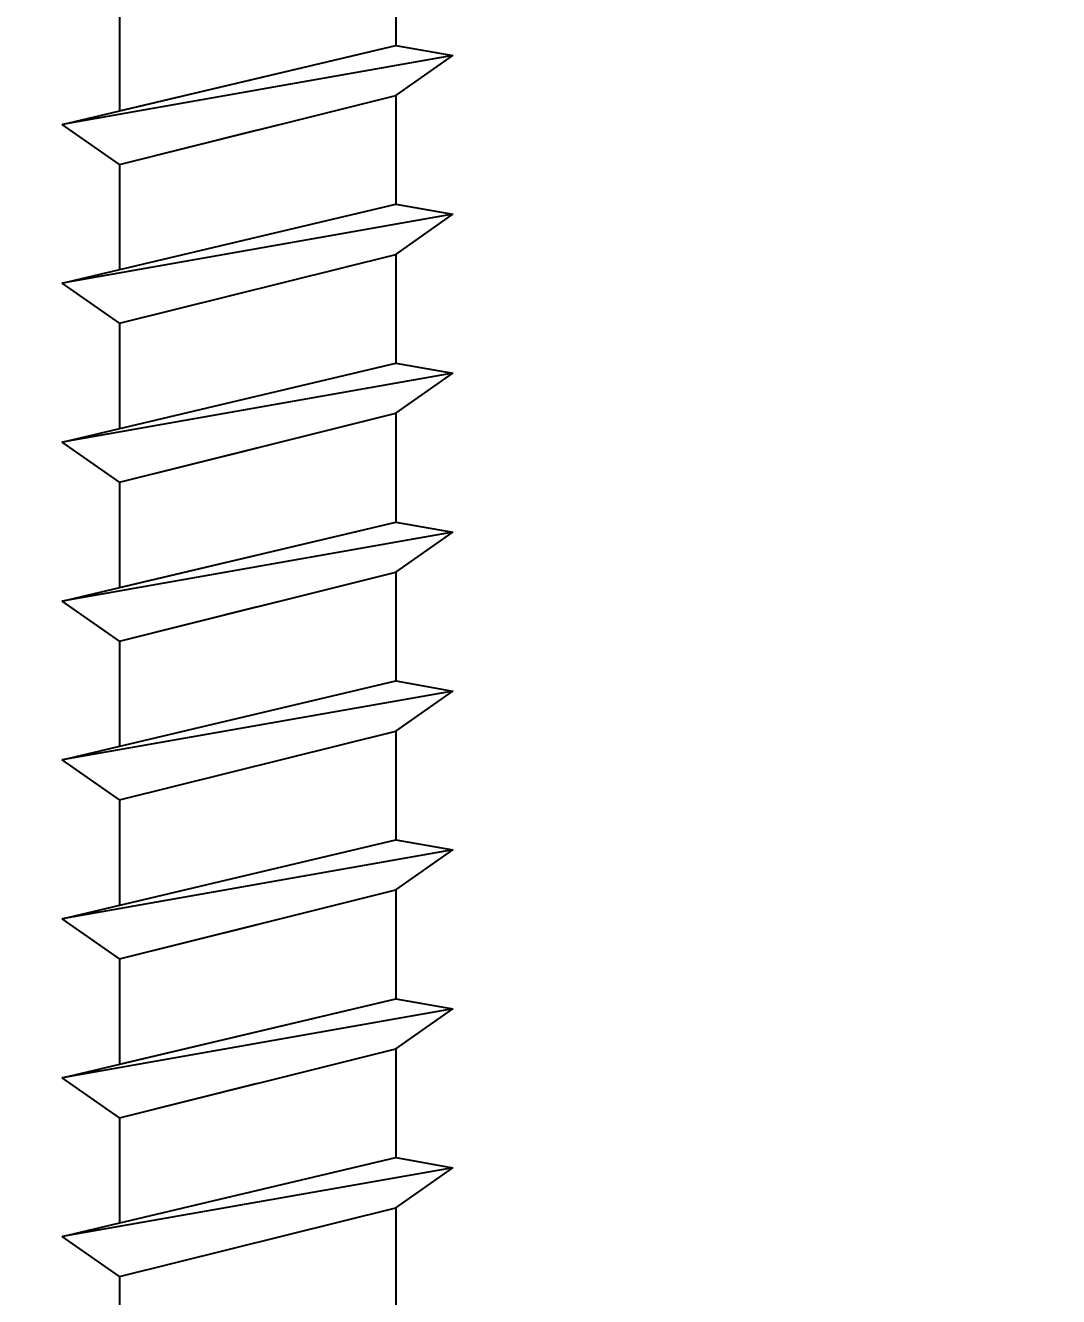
# Model space of a CAD drawing. Header units: inches. Extents: x -2661 to 42767, y -1222 to 9099.
# Drawn here: x -1010.321 to -1009.67, y 2740.143 to 2740.943 of the extents above; entities that cross this region are included whole.
import ezdxf
from ezdxf import colors
from ezdxf.entities.mleader import LeaderData, LeaderLine
from ezdxf.math import Vec2, Vec3

# ---------------------------------------------------------------- set-up
doc = ezdxf.new("R2010")
doc.units = ezdxf.units.IN
doc.header["$LTSCALE"] = 12
doc.header["$MEASUREMENT"] = 0
doc.layers.add('DESIGNER COMMENTS', color=221, linetype='CONTINUOUS', plot=False)
for name, color, linetype in [('S-ANNO-NOTE', 4, 'CONTINUOUS'), ('S-FASTENERS', 2, 'CONTINUOUS'), ('S-SIMPSON', 2, 'CONTINUOUS')]:
    doc.layers.add(name, color=color, linetype=linetype)
doc.styles.add('Arial', font='arial.ttf', dxfattribs={"width": 0.85})

# ---------------------------------------------------------------- blocks, each defined once
blk = doc.blocks.new('SDS.25X6-f')
at = {"layer": 'S-SIMPSON', "color": 1}
for p, q in [((0.087, -3.08156), (0.087, -3.15)), ((0.087, -3.08156), (0.087, -3.15)), ((0.087, -3.08156), (0.087, -3.15)), ((0.087, -3.08156), (0.087, -3.15)), ((0.087, -3.08156), (0.087, -3.15)), ((0.087, -3.08156), (0.087, -3.15)), ((0.087, -3.08156), (0.087, -3.15)), ((0.087, -3.08156), (0.087, -3.15)), ((0.087, -3.08156), (0.087, -3.15)), ((0.087, -3.08156), (0.087, -3.15)), ((0.087, -3.08156), (0.087, -3.15)), ((0.087, -3.08156), (0.087, -3.15)), ((-0.087, -3.12493), (-0.087, -3.1912)), ((-0.087, -3.12493), (-0.087, -3.1912)), ((-0.087, -3.12493), (-0.087, -3.1912)), ((-0.087, -3.12493), (-0.087, -3.1912)), ((-0.087, -3.12493), (-0.087, -3.1912)), ((-0.087, -3.12493), (-0.087, -3.1912)), ((-0.087, -3.12493), (-0.087, -3.1912)), ((-0.087, -3.12493), (-0.087, -3.1912)), ((-0.087, -3.12493), (-0.087, -3.1912)), ((-0.087, -3.12493), (-0.087, -3.1912)), ((-0.087, -3.12493), (-0.087, -3.1912)), ((-0.087, -3.12493), (-0.087, -3.1912)), ((-0.087, -3.12493), (-0.087, -3.1912)), ((-0.087, -3.12493), (-0.087, -3.1912)), ((-0.123, -3.19972), (0.087, -3.15)), ((-0.123, -3.19972), (0.087, -3.15)), ((-0.123, -3.19972), (0.087, -3.15)), ((-0.123, -3.19972), (0.087, -3.15)), ((-0.123, -3.19972), (0.087, -3.15)), ((-0.123, -3.19972), (0.087, -3.15)), ((-0.123, -3.19972), (0.087, -3.15)), ((-0.123, -3.19972), (0.087, -3.15)), ((-0.087, -3.1912), (0.087, -3.15)), ((0.087, -3.15), (0.123, -3.15635)), ((0.087, -3.15), (0.123, -3.15635)), ((0.087, -3.15), (0.123, -3.15635)), ((0.087, -3.15), (0.123, -3.15635)), ((0.087, -3.15), (0.123, -3.15635)), ((0.087, -3.15), (0.123, -3.15635)), ((0.087, -3.15), (0.123, -3.15635)), ((0.087, -3.15), (0.123, -3.15635)), ((0.087, -3.15), (0.123, -3.15635)), ((0.123, -3.15635), (-0.123, -3.19972)), ((0.123, -3.15635), (-0.123, -3.19972)), ((0.123, -3.15635), (-0.123, -3.19972)), ((0.123, -3.15635), (-0.123, -3.19972)), ((0.123, -3.15635), (-0.123, -3.19972)), ((0.123, -3.15635), (-0.123, -3.19972)), ((0.123, -3.15635), (-0.123, -3.19972)), ((0.123, -3.15635), (-0.123, -3.19972)), ((0.123, -3.15635), (-0.123, -3.19972)), ((0.087, -3.18156), (0.123, -3.15635)), ((0.087, -3.18156), (0.123, -3.15635)), ((0.087, -3.18156), (0.123, -3.15635)), ((0.087, -3.18156), (0.123, -3.15635)), ((0.087, -3.18156), (0.123, -3.15635)), ((0.087, -3.18156), (0.123, -3.15635)), ((0.087, -3.18156), (0.123, -3.15635)), ((0.087, -3.18156), (0.123, -3.15635)), ((0.087, -3.18156), (0.123, -3.15635)), ((-0.087, -3.22493), (0.087, -3.18156)), ((-0.087, -3.22493), (0.087, -3.18156)), ((-0.087, -3.22493), (0.087, -3.18156)), ((-0.087, -3.22493), (0.087, -3.18156)), ((-0.087, -3.22493), (0.087, -3.18156)), ((-0.087, -3.22493), (0.087, -3.18156)), ((-0.087, -3.22493), (0.087, -3.18156)), ((-0.087, -3.22493), (0.087, -3.18156)), ((-0.087, -3.22493), (0.087, -3.18156)), ((0.087, -3.18156), (0.087, -3.25)), ((0.087, -3.18156), (0.087, -3.25)), ((0.087, -3.18156), (0.087, -3.25)), ((0.087, -3.18156), (0.087, -3.25)), ((0.087, -3.18156), (0.087, -3.25)), ((0.087, -3.18156), (0.087, -3.25)), ((0.087, -3.18156), (0.087, -3.25)), ((0.087, -3.18156), (0.087, -3.25)), ((0.087, -3.18156), (0.087, -3.25)), ((0.087, -3.18156), (0.087, -3.25)), ((0.087, -3.18156), (0.087, -3.25)), ((0.087, -3.18156), (0.087, -3.25)), ((0.087, -3.18156), (0.087, -3.25)), ((0.087, -3.18156), (0.087, -3.25)), ((0.087, -3.18156), (0.087, -3.25)), ((0.087, -3.18156), (0.087, -3.25)), ((0.087, -3.18156), (0.087, -3.25)), ((-0.087, -3.22493), (-0.123, -3.19972)), ((-0.087, -3.22493), (-0.123, -3.19972)), ((-0.087, -3.22493), (-0.123, -3.19972)), ((-0.087, -3.22493), (-0.123, -3.19972)), ((-0.087, -3.22493), (-0.123, -3.19972)), ((-0.087, -3.22493), (-0.123, -3.19972)), ((-0.087, -3.22493), (-0.123, -3.19972)), ((-0.087, -3.22493), (-0.123, -3.19972)), ((-0.087, -3.22493), (-0.123, -3.19972)), ((-0.087, -3.22493), (-0.123, -3.19972)), ((-0.087, -3.22493), (-0.123, -3.19972)), ((-0.087, -3.22493), (-0.123, -3.19972)), ((-0.087, -3.22493), (-0.123, -3.19972)), ((-0.087, -3.22493), (0.01301, -3.2)), ((-0.087, -3.22493), (0.01301, -3.2)), ((-0.087, -3.22493), (0.01301, -3.2)), ((-0.087, -3.22493), (0, -3.20324)), ((-0.087, -3.22493), (-0.087, -3.2912)), ((-0.087, -3.22493), (-0.087, -3.2912)), ((-0.087, -3.22493), (-0.087, -3.2912)), ((-0.087, -3.22493), (-0.087, -3.2912)), ((-0.087, -3.22493), (-0.087, -3.2912)), ((-0.087, -3.22493), (-0.087, -3.2912)), ((-0.087, -3.22493), (-0.087, -3.2912)), ((-0.087, -3.22493), (-0.087, -3.2912)), ((-0.087, -3.22493), (-0.087, -3.2912)), ((-0.087, -3.22493), (-0.087, -3.2912)), ((-0.087, -3.22493), (-0.087, -3.2912)), ((-0.087, -3.22493), (-0.087, -3.2912)), ((-0.087, -3.22493), (-0.087, -3.2912)), ((-0.087, -3.22493), (-0.087, -3.2912)), ((-0.087, -3.22493), (-0.087, -3.2912)), ((-0.087, -3.22493), (-0.087, -3.2912)), ((-0.123, -3.29972), (0.087, -3.25)), ((-0.123, -3.29972), (0.087, -3.25)), ((-0.123, -3.29972), (0.087, -3.25)), ((-0.123, -3.29972), (0.087, -3.25)), ((-0.123, -3.29972), (0.087, -3.25)), ((-0.123, -3.29972), (0.087, -3.25)), ((-0.123, -3.29972), (0.087, -3.25)), ((-0.123, -3.29972), (0.087, -3.25)), ((-0.123, -3.29972), (0.087, -3.25)), ((-0.123, -3.29972), (0.087, -3.25)), ((-0.123, -3.29972), (0.087, -3.25)), ((-0.123, -3.29972), (0.087, -3.25)), ((0.087, -3.25), (0.123, -3.25635)), ((0.087, -3.25), (0.123, -3.25635)), ((0.087, -3.25), (0.123, -3.25635)), ((0.087, -3.25), (0.123, -3.25635)), ((0.087, -3.25), (0.123, -3.25635)), ((0.087, -3.25), (0.123, -3.25635)), ((0.087, -3.25), (0.123, -3.25635)), ((0.087, -3.25), (0.123, -3.25635)), ((0.087, -3.25), (0.123, -3.25635)), ((0.087, -3.25), (0.123, -3.25635)), ((0.087, -3.25), (0.123, -3.25635)), ((0.087, -3.25), (0.123, -3.25635)), ((0.123, -3.25635), (-0.123, -3.29972)), ((0.123, -3.25635), (-0.123, -3.29972)), ((0.123, -3.25635), (-0.123, -3.29972)), ((0.123, -3.25635), (-0.123, -3.29972)), ((0.123, -3.25635), (-0.123, -3.29972)), ((0.123, -3.25635), (-0.123, -3.29972)), ((0.123, -3.25635), (-0.123, -3.29972)), ((0.123, -3.25635), (-0.123, -3.29972)), ((0.123, -3.25635), (-0.123, -3.29972)), ((0.123, -3.25635), (-0.123, -3.29972)), ((0.123, -3.25635), (-0.123, -3.29972)), ((0.123, -3.25635), (-0.123, -3.29972)), ((0.087, -3.28156), (0.123, -3.25635)), ((0.087, -3.28156), (0.123, -3.25635)), ((0.087, -3.28156), (0.123, -3.25635)), ((0.087, -3.28156), (0.123, -3.25635)), ((0.087, -3.28156), (0.123, -3.25635)), ((0.087, -3.28156), (0.123, -3.25635)), ((0.087, -3.28156), (0.123, -3.25635)), ((0.087, -3.28156), (0.123, -3.25635)), ((0.087, -3.28156), (0.123, -3.25635)), ((0.087, -3.28156), (0.123, -3.25635)), ((0.087, -3.28156), (0.123, -3.25635)), ((0.087, -3.28156), (0.123, -3.25635)), ((-0.087, -3.32493), (0.087, -3.28156)), ((-0.087, -3.32493), (0.087, -3.28156)), ((-0.087, -3.32493), (0.087, -3.28156)), ((-0.087, -3.32493), (0.087, -3.28156)), ((-0.087, -3.32493), (0.087, -3.28156)), ((-0.087, -3.32493), (0.087, -3.28156)), ((-0.087, -3.32493), (0.087, -3.28156)), ((-0.087, -3.32493), (0.087, -3.28156)), ((-0.087, -3.32493), (0.087, -3.28156)), ((-0.087, -3.32493), (0.087, -3.28156)), ((-0.087, -3.32493), (0.087, -3.28156)), ((-0.087, -3.32493), (0.087, -3.28156)), ((0.087, -3.28156), (0.087, -3.35)), ((0.087, -3.28156), (0.087, -3.35)), ((0.087, -3.28156), (0.087, -3.35)), ((0.087, -3.28156), (0.087, -3.35)), ((0.087, -3.28156), (0.087, -3.35)), ((0.087, -3.28156), (0.087, -3.35)), ((0.087, -3.28156), (0.087, -3.35)), ((0.087, -3.28156), (0.087, -3.35)), ((0.087, -3.28156), (0.087, -3.35)), ((0.087, -3.28156), (0.087, -3.35)), ((0.087, -3.28156), (0.087, -3.35)), ((0.087, -3.28156), (0.087, -3.35)), ((0.087, -3.28156), (0.087, -3.35)), ((0.087, -3.28156), (0.087, -3.35)), ((0.087, -3.28156), (0.087, -3.35)), ((0.087, -3.28156), (0.087, -3.35)), ((0.087, -3.28156), (0.087, -3.35)), ((-0.087, -3.32493), (-0.123, -3.29972)), ((-0.087, -3.32493), (-0.123, -3.29972)), ((-0.087, -3.32493), (-0.123, -3.29972)), ((-0.087, -3.32493), (-0.123, -3.29972)), ((-0.087, -3.32493), (-0.123, -3.29972)), ((-0.087, -3.32493), (-0.123, -3.29972)), ((-0.087, -3.32493), (-0.123, -3.29972)), ((-0.087, -3.32493), (-0.123, -3.29972)), ((-0.087, -3.32493), (-0.123, -3.29972)), ((-0.087, -3.32493), (-0.123, -3.29972)), ((-0.087, -3.32493), (-0.123, -3.29972)), ((-0.087, -3.32493), (-0.123, -3.29972)), ((-0.087, -3.32493), (-0.087, -3.3912)), ((-0.087, -3.32493), (-0.087, -3.3912)), ((-0.087, -3.32493), (-0.087, -3.3912)), ((-0.087, -3.32493), (-0.087, -3.3912)), ((-0.087, -3.32493), (-0.087, -3.3912)), ((-0.087, -3.32493), (-0.087, -3.3912)), ((-0.087, -3.32493), (-0.087, -3.3912)), ((-0.087, -3.32493), (-0.087, -3.3912)), ((-0.087, -3.32493), (-0.087, -3.3912)), ((-0.087, -3.32493), (-0.087, -3.3912)), ((-0.087, -3.32493), (-0.087, -3.3912)), ((-0.087, -3.32493), (-0.087, -3.3912)), ((-0.087, -3.32493), (-0.087, -3.3912)), ((-0.087, -3.32493), (-0.087, -3.3912)), ((-0.087, -3.32493), (-0.087, -3.3912)), ((-0.087, -3.32493), (-0.087, -3.3912)), ((-0.087, -3.32493), (-0.087, -3.3912)), ((-0.123, -3.39972), (0.087, -3.35)), ((-0.123, -3.39972), (0.087, -3.35)), ((-0.123, -3.39972), (0.087, -3.35)), ((-0.123, -3.39972), (0.087, -3.35)), ((-0.123, -3.39972), (0.087, -3.35)), ((-0.123, -3.39972), (0.087, -3.35)), ((-0.123, -3.39972), (0.087, -3.35)), ((-0.123, -3.39972), (0.087, -3.35)), ((-0.123, -3.39972), (0.087, -3.35)), ((-0.123, -3.39972), (0.087, -3.35)), ((-0.123, -3.39972), (0.087, -3.35)), ((-0.123, -3.39972), (0.087, -3.35)), ((-0.123, -3.39972), (0.087, -3.35)), ((-0.123, -3.39972), (0.087, -3.35)), ((-0.123, -3.39972), (0.087, -3.35)), ((0.087, -3.35), (0.123, -3.35635)), ((0.087, -3.35), (0.123, -3.35635)), ((0.087, -3.35), (0.123, -3.35635)), ((0.087, -3.35), (0.123, -3.35635)), ((0.087, -3.35), (0.123, -3.35635)), ((0.087, -3.35), (0.123, -3.35635)), ((0.087, -3.35), (0.123, -3.35635)), ((0.087, -3.35), (0.123, -3.35635)), ((0.087, -3.35), (0.123, -3.35635)), ((0.087, -3.35), (0.123, -3.35635)), ((0.087, -3.35), (0.123, -3.35635)), ((0.087, -3.35), (0.123, -3.35635)), ((0.087, -3.35), (0.123, -3.35635)), ((0.087, -3.35), (0.123, -3.35635)), ((0.087, -3.35), (0.123, -3.35635)), ((0.123, -3.35635), (-0.123, -3.39972)), ((0.123, -3.35635), (-0.123, -3.39972)), ((0.123, -3.35635), (-0.123, -3.39972)), ((0.123, -3.35635), (-0.123, -3.39972)), ((0.123, -3.35635), (-0.123, -3.39972)), ((0.123, -3.35635), (-0.123, -3.39972)), ((0.123, -3.35635), (-0.123, -3.39972)), ((0.123, -3.35635), (-0.123, -3.39972)), ((0.123, -3.35635), (-0.123, -3.39972)), ((0.123, -3.35635), (-0.123, -3.39972)), ((0.123, -3.35635), (-0.123, -3.39972)), ((0.123, -3.35635), (-0.123, -3.39972)), ((0.123, -3.35635), (-0.123, -3.39972)), ((0.123, -3.35635), (-0.123, -3.39972)), ((0.123, -3.35635), (-0.123, -3.39972)), ((0.087, -3.38156), (0.123, -3.35635)), ((0.087, -3.38156), (0.123, -3.35635)), ((0.087, -3.38156), (0.123, -3.35635)), ((0.087, -3.38156), (0.123, -3.35635)), ((0.087, -3.38156), (0.123, -3.35635)), ((0.087, -3.38156), (0.123, -3.35635)), ((0.087, -3.38156), (0.123, -3.35635)), ((0.087, -3.38156), (0.123, -3.35635)), ((0.087, -3.38156), (0.123, -3.35635)), ((0.087, -3.38156), (0.123, -3.35635)), ((0.087, -3.38156), (0.123, -3.35635)), ((0.087, -3.38156), (0.123, -3.35635)), ((0.087, -3.38156), (0.123, -3.35635)), ((0.087, -3.38156), (0.123, -3.35635)), ((0.087, -3.38156), (0.123, -3.35635)), ((-0.087, -3.42493), (0.087, -3.38156)), ((-0.087, -3.42493), (0.087, -3.38156)), ((-0.087, -3.42493), (0.087, -3.38156)), ((-0.087, -3.42493), (0.087, -3.38156)), ((-0.087, -3.42493), (0.087, -3.38156)), ((-0.087, -3.42493), (0.087, -3.38156)), ((-0.087, -3.42493), (0.087, -3.38156)), ((-0.087, -3.42493), (0.087, -3.38156)), ((-0.087, -3.42493), (0.087, -3.38156)), ((-0.087, -3.42493), (0.087, -3.38156)), ((-0.087, -3.42493), (0.087, -3.38156)), ((-0.087, -3.42493), (0.087, -3.38156)), ((-0.087, -3.42493), (0.087, -3.38156)), ((-0.087, -3.42493), (0.087, -3.38156)), ((-0.087, -3.42493), (0.087, -3.38156)), ((0.087, -3.38156), (0.087, -3.45)), ((0.087, -3.38156), (0.087, -3.45)), ((0.087, -3.38156), (0.087, -3.45)), ((0.087, -3.38156), (0.087, -3.45)), ((0.087, -3.38156), (0.087, -3.45)), ((0.087, -3.38156), (0.087, -3.45)), ((0.087, -3.38156), (0.087, -3.45)), ((0.087, -3.38156), (0.087, -3.45)), ((0.087, -3.38156), (0.087, -3.45)), ((0.087, -3.38156), (0.087, -3.45)), ((0.087, -3.38156), (0.087, -3.45)), ((0.087, -3.38156), (0.087, -3.45)), ((0.087, -3.38156), (0.087, -3.45)), ((0.087, -3.38156), (0.087, -3.45)), ((0.087, -3.38156), (0.087, -3.45)), ((0.087, -3.38156), (0.087, -3.45)), ((0.087, -3.38156), (0.087, -3.45)), ((0.087, -3.38156), (0.087, -3.45)), ((-0.087, -3.42493), (-0.123, -3.39972)), ((-0.087, -3.42493), (-0.123, -3.39972)), ((-0.087, -3.42493), (-0.123, -3.39972)), ((-0.087, -3.42493), (-0.123, -3.39972)), ((-0.087, -3.42493), (-0.123, -3.39972)), ((-0.087, -3.42493), (-0.123, -3.39972)), ((-0.087, -3.42493), (-0.123, -3.39972)), ((-0.087, -3.42493), (-0.123, -3.39972)), ((-0.087, -3.42493), (-0.123, -3.39972)), ((-0.087, -3.42493), (-0.123, -3.39972)), ((-0.087, -3.42493), (-0.123, -3.39972)), ((-0.087, -3.42493), (-0.123, -3.39972)), ((-0.087, -3.42493), (-0.123, -3.39972)), ((-0.087, -3.42493), (-0.123, -3.39972)), ((-0.087, -3.42493), (-0.123, -3.39972)), ((-0.087, -3.42493), (-0.123, -3.39972)), ((-0.087, -3.42493), (-0.123, -3.39972)), ((-0.087, -3.42493), (-0.123, -3.39972)), ((-0.087, -3.42493), (0, -3.40324)), ((-0.087, -3.42493), (0, -3.40324)), ((-0.087, -3.42493), (0, -3.40324)), ((-0.087, -3.42493), (-0.087, -3.4912)), ((-0.087, -3.42493), (-0.087, -3.4912)), ((-0.087, -3.42493), (-0.087, -3.4912)), ((-0.087, -3.42493), (-0.087, -3.4912)), ((-0.087, -3.42493), (-0.087, -3.4912)), ((-0.087, -3.42493), (-0.087, -3.4912)), ((-0.087, -3.42493), (-0.087, -3.4912)), ((-0.087, -3.42493), (-0.087, -3.4912)), ((-0.087, -3.42493), (-0.087, -3.4912)), ((-0.087, -3.42493), (-0.087, -3.4912)), ((-0.087, -3.42493), (-0.087, -3.4912)), ((-0.087, -3.42493), (-0.087, -3.4912)), ((-0.123, -3.49972), (0.087, -3.45)), ((-0.123, -3.49972), (0.087, -3.45)), ((-0.123, -3.49972), (0.087, -3.45)), ((-0.123, -3.49972), (0.087, -3.45)), ((-0.123, -3.49972), (0.087, -3.45)), ((-0.123, -3.49972), (0.087, -3.45)), ((-0.123, -3.49972), (0.087, -3.45)), ((-0.123, -3.49972), (0.087, -3.45)), ((-0.087, -3.4912), (0.087, -3.45)), ((0.087, -3.45), (0.123, -3.45635)), ((0.087, -3.45), (0.123, -3.45635)), ((0.087, -3.45), (0.123, -3.45635)), ((0.087, -3.45), (0.123, -3.45635)), ((0.087, -3.45), (0.123, -3.45635)), ((0.087, -3.45), (0.123, -3.45635)), ((0.087, -3.45), (0.123, -3.45635)), ((0.087, -3.45), (0.123, -3.45635)), ((0.087, -3.45), (0.123, -3.45635)), ((0.123, -3.45635), (-0.123, -3.49972)), ((0.123, -3.45635), (-0.123, -3.49972)), ((0.123, -3.45635), (-0.123, -3.49972)), ((0.123, -3.45635), (-0.123, -3.49972)), ((0.123, -3.45635), (-0.123, -3.49972)), ((0.123, -3.45635), (-0.123, -3.49972)), ((0.123, -3.45635), (-0.123, -3.49972)), ((0.123, -3.45635), (-0.123, -3.49972)), ((0.123, -3.45635), (-0.123, -3.49972)), ((0.087, -3.48156), (0.123, -3.45635)), ((0.087, -3.48156), (0.123, -3.45635)), ((0.087, -3.48156), (0.123, -3.45635)), ((0.087, -3.48156), (0.123, -3.45635)), ((0.087, -3.48156), (0.123, -3.45635)), ((0.087, -3.48156), (0.123, -3.45635)), ((0.087, -3.48156), (0.123, -3.45635)), ((0.087, -3.48156), (0.123, -3.45635)), ((0.087, -3.48156), (0.123, -3.45635)), ((-0.087, -3.52493), (0.087, -3.48156)), ((-0.087, -3.52493), (0.087, -3.48156)), ((-0.087, -3.52493), (0.087, -3.48156)), ((-0.087, -3.52493), (0.087, -3.48156)), ((-0.087, -3.52493), (0.087, -3.48156)), ((-0.087, -3.52493), (0.087, -3.48156)), ((-0.087, -3.52493), (0.087, -3.48156)), ((-0.087, -3.52493), (0.087, -3.48156)), ((-0.087, -3.52493), (0.087, -3.48156)), ((0.087, -3.48156), (0.087, -3.55)), ((0.087, -3.48156), (0.087, -3.55)), ((0.087, -3.48156), (0.087, -3.55)), ((0.087, -3.48156), (0.087, -3.55)), ((0.087, -3.48156), (0.087, -3.55)), ((0.087, -3.48156), (0.087, -3.55)), ((0.087, -3.48156), (0.087, -3.55)), ((0.087, -3.48156), (0.087, -3.55)), ((0.087, -3.48156), (0.087, -3.55)), ((0.087, -3.48156), (0.087, -3.55)), ((0.087, -3.48156), (0.087, -3.55)), ((0.087, -3.48156), (0.087, -3.55)), ((0.087, -3.48156), (0.087, -3.55)), ((-0.087, -3.52493), (-0.123, -3.49972)), ((-0.087, -3.52493), (-0.123, -3.49972)), ((-0.087, -3.52493), (-0.123, -3.49972)), ((-0.087, -3.52493), (-0.123, -3.49972)), ((-0.087, -3.52493), (-0.123, -3.49972)), ((-0.087, -3.52493), (-0.123, -3.49972)), ((-0.087, -3.52493), (-0.123, -3.49972)), ((-0.087, -3.52493), (-0.123, -3.49972)), ((-0.087, -3.52493), (-0.123, -3.49972)), ((-0.087, -3.52493), (-0.123, -3.49972)), ((-0.087, -3.52493), (-0.123, -3.49972)), ((-0.087, -3.52493), (-0.123, -3.49972)), ((-0.087, -3.52493), (-0.123, -3.49972)), ((-0.087, -3.52493), (0.01301, -3.5)), ((-0.087, -3.52493), (0.01301, -3.5)), ((-0.087, -3.52493), (0.01301, -3.5)), ((-0.087, -3.52493), (0, -3.50324)), ((-0.087, -3.52493), (-0.087, -3.5912)), ((-0.087, -3.52493), (-0.087, -3.5912)), ((-0.087, -3.52493), (-0.087, -3.5912)), ((-0.087, -3.52493), (-0.087, -3.5912)), ((-0.087, -3.52493), (-0.087, -3.5912)), ((-0.087, -3.52493), (-0.087, -3.5912)), ((-0.087, -3.52493), (-0.087, -3.5912)), ((-0.087, -3.52493), (-0.087, -3.5912)), ((-0.087, -3.52493), (-0.087, -3.5912)), ((-0.087, -3.52493), (-0.087, -3.5912)), ((-0.087, -3.52493), (-0.087, -3.5912)), ((-0.123, -3.59972), (0.087, -3.55)), ((-0.123, -3.59972), (0.087, -3.55)), ((-0.123, -3.59972), (0.087, -3.55)), ((-0.123, -3.59972), (0.087, -3.55)), ((-0.123, -3.59972), (0.087, -3.55)), ((-0.123, -3.59972), (0.087, -3.55)), ((-0.123, -3.59972), (0.087, -3.55)), ((-0.123, -3.59972), (0.087, -3.55)), ((-0.123, -3.59972), (0.087, -3.55)), ((0.087, -3.55), (0.123, -3.55635)), ((0.087, -3.55), (0.123, -3.55635)), ((0.087, -3.55), (0.123, -3.55635)), ((0.087, -3.55), (0.123, -3.55635)), ((0.087, -3.55), (0.123, -3.55635)), ((0.087, -3.55), (0.123, -3.55635)), ((0.087, -3.55), (0.123, -3.55635)), ((0.087, -3.55), (0.123, -3.55635)), ((0.087, -3.55), (0.123, -3.55635)), ((0.123, -3.55635), (-0.123, -3.59972)), ((0.123, -3.55635), (-0.123, -3.59972)), ((0.123, -3.55635), (-0.123, -3.59972)), ((0.123, -3.55635), (-0.123, -3.59972)), ((0.123, -3.55635), (-0.123, -3.59972)), ((0.123, -3.55635), (-0.123, -3.59972)), ((0.123, -3.55635), (-0.123, -3.59972)), ((0.123, -3.55635), (-0.123, -3.59972)), ((0.123, -3.55635), (-0.123, -3.59972)), ((0.087, -3.58156), (0.123, -3.55635)), ((0.087, -3.58156), (0.123, -3.55635)), ((0.087, -3.58156), (0.123, -3.55635)), ((0.087, -3.58156), (0.123, -3.55635)), ((0.087, -3.58156), (0.123, -3.55635)), ((0.087, -3.58156), (0.123, -3.55635)), ((0.087, -3.58156), (0.123, -3.55635)), ((0.087, -3.58156), (0.123, -3.55635)), ((0.087, -3.58156), (0.123, -3.55635)), ((-0.087, -3.62493), (0.087, -3.58156)), ((-0.087, -3.62493), (0.087, -3.58156)), ((-0.087, -3.62493), (0.087, -3.58156)), ((-0.087, -3.62493), (0.087, -3.58156)), ((-0.087, -3.62493), (0.087, -3.58156)), ((-0.087, -3.62493), (0.087, -3.58156)), ((-0.087, -3.62493), (0.087, -3.58156)), ((-0.087, -3.62493), (0.087, -3.58156)), ((-0.087, -3.62493), (0.087, -3.58156)), ((0.087, -3.58156), (0.087, -3.65)), ((0.087, -3.58156), (0.087, -3.65)), ((0.087, -3.58156), (0.087, -3.65)), ((0.087, -3.58156), (0.087, -3.65)), ((0.087, -3.58156), (0.087, -3.65)), ((0.087, -3.58156), (0.087, -3.65)), ((0.087, -3.58156), (0.087, -3.65)), ((0.087, -3.58156), (0.087, -3.65)), ((0.087, -3.58156), (0.087, -3.65)), ((0.087, -3.58156), (0.087, -3.65)), ((0.087, -3.58156), (0.087, -3.65)), ((-0.087, -3.62493), (-0.123, -3.59972)), ((-0.087, -3.62493), (-0.123, -3.59972)), ((-0.087, -3.62493), (-0.123, -3.59972)), ((-0.087, -3.62493), (-0.123, -3.59972)), ((-0.087, -3.62493), (-0.123, -3.59972)), ((-0.087, -3.62493), (-0.123, -3.59972)), ((-0.087, -3.62493), (-0.123, -3.59972)), ((-0.087, -3.62493), (-0.123, -3.59972)), ((-0.087, -3.62493), (-0.123, -3.59972)), ((-0.087, -3.62493), (-0.087, -3.6912)), ((-0.087, -3.62493), (-0.087, -3.6912)), ((-0.087, -3.62493), (-0.087, -3.6912)), ((-0.087, -3.62493), (-0.087, -3.6912)), ((-0.087, -3.62493), (-0.087, -3.6912)), ((-0.087, -3.62493), (-0.087, -3.6912)), ((-0.087, -3.62493), (-0.087, -3.6912)), ((-0.087, -3.62493), (-0.087, -3.6912)), ((-0.087, -3.62493), (-0.087, -3.6912)), ((-0.087, -3.62493), (-0.087, -3.6912)), ((-0.087, -3.62493), (-0.087, -3.6912)), ((-0.123, -3.69972), (0.087, -3.65)), ((-0.123, -3.69972), (0.087, -3.65)), ((-0.123, -3.69972), (0.087, -3.65)), ((-0.123, -3.69972), (0.087, -3.65)), ((-0.123, -3.69972), (0.087, -3.65)), ((-0.123, -3.69972), (0.087, -3.65)), ((-0.123, -3.69972), (0.087, -3.65)), ((-0.123, -3.69972), (0.087, -3.65)), ((-0.123, -3.69972), (0.087, -3.65)), ((-0.123, -3.69972), (0.087, -3.65)), ((-0.123, -3.69972), (0.087, -3.65)), ((0.087, -3.65), (0.123, -3.65635)), ((0.087, -3.65), (0.123, -3.65635)), ((0.087, -3.65), (0.123, -3.65635)), ((0.087, -3.65), (0.123, -3.65635)), ((0.087, -3.65), (0.123, -3.65635)), ((0.087, -3.65), (0.123, -3.65635)), ((0.087, -3.65), (0.123, -3.65635)), ((0.087, -3.65), (0.123, -3.65635)), ((0.087, -3.65), (0.123, -3.65635)), ((0.087, -3.65), (0.123, -3.65635)), ((0.087, -3.65), (0.123, -3.65635)), ((0.123, -3.65635), (-0.123, -3.69972)), ((0.123, -3.65635), (-0.123, -3.69972)), ((0.123, -3.65635), (-0.123, -3.69972)), ((0.123, -3.65635), (-0.123, -3.69972)), ((0.123, -3.65635), (-0.123, -3.69972)), ((0.123, -3.65635), (-0.123, -3.69972)), ((0.123, -3.65635), (-0.123, -3.69972)), ((0.123, -3.65635), (-0.123, -3.69972)), ((0.123, -3.65635), (-0.123, -3.69972)), ((0.123, -3.65635), (-0.123, -3.69972)), ((0.123, -3.65635), (-0.123, -3.69972)), ((0.087, -3.68156), (0.123, -3.65635)), ((0.087, -3.68156), (0.123, -3.65635)), ((0.087, -3.68156), (0.123, -3.65635)), ((0.087, -3.68156), (0.123, -3.65635)), ((0.087, -3.68156), (0.123, -3.65635)), ((0.087, -3.68156), (0.123, -3.65635)), ((0.087, -3.68156), (0.123, -3.65635)), ((0.087, -3.68156), (0.123, -3.65635)), ((0.087, -3.68156), (0.123, -3.65635)), ((0.087, -3.68156), (0.123, -3.65635)), ((0.087, -3.68156), (0.123, -3.65635)), ((-0.087, -3.72493), (0.087, -3.68156)), ((-0.087, -3.72493), (0.087, -3.68156)), ((-0.087, -3.72493), (0.087, -3.68156)), ((-0.087, -3.72493), (0.087, -3.68156)), ((-0.087, -3.72493), (0.087, -3.68156)), ((-0.087, -3.72493), (0.087, -3.68156)), ((-0.087, -3.72493), (0.087, -3.68156)), ((-0.087, -3.72493), (0.087, -3.68156)), ((-0.087, -3.72493), (0.087, -3.68156)), ((-0.087, -3.72493), (0.087, -3.68156)), ((-0.087, -3.72493), (0.087, -3.68156)), ((0.087, -3.68156), (0.087, -3.75)), ((0.087, -3.68156), (0.087, -3.75)), ((0.087, -3.68156), (0.087, -3.75)), ((0.087, -3.68156), (0.087, -3.75)), ((0.087, -3.68156), (0.087, -3.75)), ((0.087, -3.68156), (0.087, -3.75)), ((0.087, -3.68156), (0.087, -3.75)), ((0.087, -3.68156), (0.087, -3.75)), ((-0.087, -3.72493), (-0.123, -3.69972)), ((-0.087, -3.72493), (-0.123, -3.69972)), ((-0.087, -3.72493), (-0.123, -3.69972)), ((-0.087, -3.72493), (-0.123, -3.69972)), ((-0.087, -3.72493), (-0.123, -3.69972)), ((-0.087, -3.72493), (-0.123, -3.69972)), ((-0.087, -3.72493), (-0.123, -3.69972)), ((-0.087, -3.72493), (-0.123, -3.69972)), ((-0.087, -3.72493), (-0.123, -3.69972)), ((-0.087, -3.72493), (-0.123, -3.69972)), ((-0.087, -3.72493), (-0.123, -3.69972)), ((-0.087, -3.72493), (-0.123, -3.69972)), ((-0.087, -3.72493), (-0.123, -3.69972)), ((-0.087, -3.72493), (0, -3.70324)), ((-0.087, -3.72493), (0, -3.70324)), ((-0.087, -3.72493), (-0.087, -3.7912)), ((-0.087, -3.72493), (-0.087, -3.7912)), ((-0.087, -3.72493), (-0.087, -3.7912)), ((-0.087, -3.72493), (-0.087, -3.7912)), ((-0.087, -3.72493), (-0.087, -3.7912)), ((-0.087, -3.72493), (-0.087, -3.7912)), ((-0.087, -3.72493), (-0.087, -3.7912)), ((-0.087, -3.72493), (-0.087, -3.7912)), ((-0.087, -3.72493), (-0.087, -3.7912)), ((-0.087, -3.72493), (-0.087, -3.7912)), ((-0.123, -3.79972), (0.087, -3.75)), ((-0.123, -3.79972), (0.087, -3.75)), ((-0.123, -3.79972), (0.087, -3.75)), ((-0.123, -3.79972), (0.087, -3.75)), ((-0.123, -3.79972), (0.087, -3.75)), ((-0.123, -3.79972), (0.087, -3.75)), ((-0.123, -3.79972), (0.087, -3.75)), ((-0.123, -3.79972), (0.087, -3.75)), ((-0.087, -3.7912), (0.087, -3.75)), ((0.087, -3.75), (0.123, -3.75635)), ((0.087, -3.75), (0.123, -3.75635)), ((0.087, -3.75), (0.123, -3.75635)), ((0.087, -3.75), (0.123, -3.75635)), ((0.087, -3.75), (0.123, -3.75635)), ((0.087, -3.75), (0.123, -3.75635)), ((0.087, -3.75), (0.123, -3.75635)), ((0.087, -3.75), (0.123, -3.75635)), ((0.087, -3.75), (0.123, -3.75635)), ((0.123, -3.75635), (-0.123, -3.79972)), ((0.123, -3.75635), (-0.123, -3.79972)), ((0.123, -3.75635), (-0.123, -3.79972)), ((0.123, -3.75635), (-0.123, -3.79972)), ((0.123, -3.75635), (-0.123, -3.79972)), ((0.123, -3.75635), (-0.123, -3.79972)), ((0.123, -3.75635), (-0.123, -3.79972)), ((0.123, -3.75635), (-0.123, -3.79972)), ((0.123, -3.75635), (-0.123, -3.79972)), ((0.087, -3.78156), (0.123, -3.75635)), ((0.087, -3.78156), (0.123, -3.75635)), ((0.087, -3.78156), (0.123, -3.75635)), ((0.087, -3.78156), (0.123, -3.75635)), ((0.087, -3.78156), (0.123, -3.75635)), ((0.087, -3.78156), (0.123, -3.75635)), ((0.087, -3.78156), (0.123, -3.75635)), ((0.087, -3.78156), (0.123, -3.75635)), ((0.087, -3.78156), (0.123, -3.75635)), ((-0.087, -3.82493), (0.087, -3.78156)), ((-0.087, -3.82493), (0.087, -3.78156)), ((-0.087, -3.82493), (0.087, -3.78156)), ((-0.087, -3.82493), (0.087, -3.78156)), ((-0.087, -3.82493), (0.087, -3.78156)), ((-0.087, -3.82493), (0.087, -3.78156)), ((-0.087, -3.82493), (0.087, -3.78156)), ((-0.087, -3.82493), (0.087, -3.78156)), ((-0.087, -3.82493), (0.087, -3.78156)), ((0.087, -3.78156), (0.087, -3.85)), ((0.087, -3.78156), (0.087, -3.85)), ((0.087, -3.78156), (0.087, -3.85)), ((0.087, -3.78156), (0.087, -3.85)), ((0.087, -3.78156), (0.087, -3.85)), ((0.087, -3.78156), (0.087, -3.85)), ((0.087, -3.78156), (0.087, -3.85)), ((0.087, -3.78156), (0.087, -3.85)), ((0.087, -3.78156), (0.087, -3.85)), ((-0.087, -3.82493), (-0.123, -3.79972)), ((-0.087, -3.82493), (-0.123, -3.79972)), ((-0.087, -3.82493), (-0.123, -3.79972)), ((-0.087, -3.82493), (-0.123, -3.79972)), ((-0.087, -3.82493), (-0.123, -3.79972)), ((-0.087, -3.82493), (-0.123, -3.79972)), ((-0.087, -3.82493), (-0.123, -3.79972)), ((-0.087, -3.82493), (-0.123, -3.79972)), ((-0.087, -3.82493), (-0.123, -3.79972)), ((-0.087, -3.82493), (-0.123, -3.79972)), ((-0.087, -3.82493), (0, -3.80324)), ((-0.087, -3.82493), (-0.087, -3.8912)), ((-0.087, -3.82493), (-0.087, -3.8912)), ((-0.087, -3.82493), (-0.087, -3.8912)), ((-0.087, -3.82493), (-0.087, -3.8912)), ((-0.087, -3.82493), (-0.087, -3.8912)), ((-0.087, -3.82493), (-0.087, -3.8912)), ((-0.087, -3.82493), (-0.087, -3.8912)), ((-0.087, -3.82493), (-0.087, -3.8912)), ((-0.123, -3.89972), (0.087, -3.85)), ((-0.123, -3.89972), (0.087, -3.85)), ((-0.123, -3.89972), (0.087, -3.85)), ((-0.123, -3.89972), (0.087, -3.85)), ((-0.123, -3.89972), (0.087, -3.85)), ((-0.123, -3.89972), (0.087, -3.85)), ((0.087, -3.85), (0.123, -3.85635)), ((0.087, -3.85), (0.123, -3.85635)), ((0.087, -3.85), (0.123, -3.85635)), ((0.087, -3.85), (0.123, -3.85635)), ((0.087, -3.85), (0.123, -3.85635)), ((0.087, -3.85), (0.123, -3.85635)), ((0.123, -3.85635), (-0.123, -3.89972)), ((0.123, -3.85635), (-0.123, -3.89972)), ((0.123, -3.85635), (-0.123, -3.89972)), ((0.123, -3.85635), (-0.123, -3.89972)), ((0.123, -3.85635), (-0.123, -3.89972)), ((0.123, -3.85635), (-0.123, -3.89972)), ((0.087, -3.88156), (0.123, -3.85635)), ((0.087, -3.88156), (0.123, -3.85635)), ((0.087, -3.88156), (0.123, -3.85635)), ((0.087, -3.88156), (0.123, -3.85635)), ((0.087, -3.88156), (0.123, -3.85635)), ((0.087, -3.88156), (0.123, -3.85635)), ((-0.087, -3.92493), (0.087, -3.88156)), ((-0.087, -3.92493), (0.087, -3.88156)), ((-0.087, -3.92493), (0.087, -3.88156)), ((-0.087, -3.92493), (0.087, -3.88156)), ((-0.087, -3.92493), (0.087, -3.88156)), ((-0.087, -3.92493), (0.087, -3.88156)), ((0.087, -3.88156), (0.087, -3.95)), ((0.087, -3.88156), (0.087, -3.95)), ((0.087, -3.88156), (0.087, -3.95)), ((0.087, -3.88156), (0.087, -3.95)), ((0.087, -3.88156), (0.087, -3.95)), ((0.087, -3.88156), (0.087, -3.95)), ((0.087, -3.88156), (0.087, -3.95)), ((-0.087, -3.92493), (-0.123, -3.89972)), ((-0.087, -3.92493), (-0.123, -3.89972)), ((-0.087, -3.92493), (-0.123, -3.89972)), ((-0.087, -3.92493), (-0.123, -3.89972)), ((-0.087, -3.92493), (-0.123, -3.89972)), ((-0.087, -3.92493), (-0.123, -3.89972)), ((-0.087, -3.92493), (-0.087, -3.9912)), ((-0.087, -3.92493), (-0.087, -3.9912)), ((-0.087, -3.92493), (-0.087, -3.9912)), ((-0.087, -3.92493), (-0.087, -3.9912)), ((-0.087, -3.92493), (-0.087, -3.9912)), ((-0.087, -3.92493), (-0.087, -3.9912)), ((-0.087, -3.92493), (-0.087, -3.9912))]:
    blk.add_line(p, q, dxfattribs=at)
blk = doc.blocks.new('*U1812')
at = {"layer": 'S-FASTENERS'}
blk.add_blockref('SDS.25X6-f', (0, 0), dxfattribs=at)

msp = doc.modelspace()

# ---------------------------------------------------------------- block references
at = {"layer": 'S-FASTENERS'}
msp.add_blockref('*U1812', (-1010.17474, 2744.08014), dxfattribs=at)

# ---------------------------------------------------------------- leaders
at = {"layer": 'DESIGNER COMMENTS'}
ml = msp.add_multileader_mtext('Standard', dxfattribs=at)
ml.set_content('\\A1;{\\C221;**OR REMOVE BLOCKING  AND CHECK STEEL BEAM FOR COMPRESSION/FULLY UNBRACED**}', color=4, style='Arial')
ml.set_leader_properties(color=2)
ml.build(insert=Vec2(0, 0))
ml.multileader.update_dxf_attribs({"dogleg_length": 0.36, "arrow_head_size": 1.3125, "scale": 12})
ctx = ml.context
ctx.base_point, ctx.scale, ctx.char_height, ctx.arrow_head_size, ctx.landing_gap_size, ctx.plane_origin = Vec3(-821.89359, 2812.87241), 12, 1.125, 1.3125, 1.08, Vec3(-798.84089, 3112.57783)
ctx.text_align_type = 2
notes = []
notes.append((ctx, [(0, (0, 0, 0), (0, 0), (1, 0), 1, [])]))
ctx.mtext.insert, ctx.mtext.width, ctx.mtext.alignment, ctx.mtext.flow_direction = Vec3(-803.19341, 2813.4445), 18.6130968, 3, 5
ml = msp.add_multileader_mtext('Standard', dxfattribs=at)
ml.set_content('\\A1;{\\C221;**OR REMOVE BLOCKING  AND CHECK STEEL BEAM FOR COMPRESSION/FULLY UNBRACED**}', color=4, style='Arial')
ml.set_leader_properties(color=2)
ml.build(insert=Vec2(0, 0))
ml.multileader.update_dxf_attribs({"dogleg_length": 0.36, "arrow_head_size": 1.3125, "scale": 12})
ctx = ml.context
ctx.base_point, ctx.scale, ctx.char_height, ctx.arrow_head_size, ctx.landing_gap_size, ctx.plane_origin = Vec3(-919.29777, 2809.54938), 12, 1.125, 1.3125, 1.08, Vec3(-896.24507, 3109.25481)
ctx.text_align_type = 2
notes.append((ctx, [(0, (0, 0, 0), (0, 0), (1, 0), 1, [])]))
ctx.mtext.insert, ctx.mtext.width, ctx.mtext.alignment, ctx.mtext.flow_direction = Vec3(-900.59759, 2810.12148), 18.6130968, 3, 5
at = {"layer": 'S-ANNO-NOTE'}
ml = msp.add_multileader_mtext('Standard', dxfattribs=at)
ml.set_content('\\A1;2x SOLE PLATE FASTENED TO STEEL BEAM w/ {\\H0.7x;\\S5#8;\\H1.4286x;"%%C WELDED THREADED ROD PER SHEAR WALL SCHEDULE}', color=4, style='Arial')
ml.set_leader_properties(color=2)
ml.build(insert=Vec2(0, 0))
ml.multileader.update_dxf_attribs({"dogleg_length": 0.36, "arrow_head_size": 1.3125, "scale": 12})
ctx = ml.context
ctx.base_point, ctx.scale, ctx.char_height, ctx.arrow_head_size, ctx.landing_gap_size, ctx.plane_origin = Vec3(-906.29659, 2759.06649), 12, 1.125, 1.3125, 1.08, Vec3(-828.87921, 3059.17164)
ctx.text_align_type = 2
notes.append((ctx, [(0, (1, 1, 0), (-878.4479, 2759.06649), (-1, 0), 1.5, [(0, [(-863.49304, 2737.48208)], 0, [])])]))
ctx.mtext.insert, ctx.mtext.width, ctx.mtext.defined_height, ctx.mtext.alignment, ctx.mtext.flow_direction = Vec3(-881.0279, 2759.63858), 24.7110602, 8.48558, 3, 5
ml = msp.add_multileader_mtext('Standard', dxfattribs=at)
ml.set_content('\\A1;E.N., TYP.', color=4, style='Arial')
ml.set_leader_properties(color=2)
ml.build(insert=Vec2(0, 0))
ml.multileader.update_dxf_attribs({"dogleg_length": 0.36, "arrow_head_size": 1.3125, "scale": 12})
ctx = ml.context
ctx.base_point, ctx.scale, ctx.char_height, ctx.arrow_head_size, ctx.landing_gap_size, ctx.plane_origin = Vec3(-888.19568, 2749.79155), 12, 1.125, 1.3125, 1.08, Vec3(-892.53676, 3079.46841)
ctx.text_align_type = 2
notes.append((ctx, [(1, (1, 1, 0), (-878.4479, 2749.79155), (-1, 0), 1.5, [(0, [(-867.91875, 2735.91652)], 0, [])])]))
ctx.mtext.insert, ctx.mtext.width, ctx.mtext.defined_height, ctx.mtext.alignment, ctx.mtext.flow_direction = Vec3(-881.0279, 2750.46533), 16.4747217, 2.68987, 3, 5
ml = msp.add_multileader_mtext('Standard', dxfattribs=at)
ml.set_content('\\A1;E.N.', color=4, style='Arial')
ml.set_leader_properties(color=2)
ml.build(insert=Vec2(0, 0))
ml.multileader.update_dxf_attribs({"dogleg_length": 0.36, "arrow_head_size": 1.3125, "scale": 12})
ctx = ml.context
ctx.base_point, ctx.scale, ctx.char_height, ctx.arrow_head_size, ctx.landing_gap_size, ctx.plane_origin = Vec3(-786.84781, 2749.588), 12, 1.125, 1.3125, 1.08, Vec3(-728.96947, 2983.98517)
ctx.text_align_type = 2
notes.append((ctx, [(0, (1, 1, 0), (-780.81153, 2749.588), (-1, 0), 1.5, [(0, [(-770.63448, 2736.06399)], 0, [])])]))
ctx.mtext.insert, ctx.mtext.rotation, ctx.mtext.width, ctx.mtext.alignment, ctx.mtext.flow_direction = Vec3(-783.39153, 2750.1505), 6.283185, 21.2408619, 3, 5
ml = msp.add_multileader_mtext('Standard', dxfattribs=at)
ml.set_content('\\A1;SHEATHING w/ E.N. PER PLAN', color=4, style='Arial')
ml.set_leader_properties(color=2)
ml.build(insert=Vec2(0, 0))
ml.multileader.update_dxf_attribs({"dogleg_length": 0.36, "arrow_head_size": 1.3125, "scale": 12})
ctx = ml.context
ctx.base_point, ctx.scale, ctx.char_height, ctx.arrow_head_size, ctx.landing_gap_size, ctx.plane_origin = Vec3(-894.40152, 2743.98858), 12, 1.125, 1.3125, 1.08, Vec3(-831.79862, 3048.04115)
ctx.text_align_type = 2
notes.append((ctx, [(0, (1, 1, 0), (-878.4479, 2743.98858), (-1, 0), 1.5, [(0, [(-873.04454, 2735.7948)], 0, [])])]))
ctx.mtext.insert, ctx.mtext.width, ctx.mtext.defined_height, ctx.mtext.alignment, ctx.mtext.flow_direction = Vec3(-881.0279, 2744.55146), 13.040236, 2.68987, 3, 5
for ctx, leaders in notes:
    for number, flags, end, landing, length, lines in leaders:
        leader = LeaderData()
        leader.index, (leader.has_last_leader_line, leader.has_dogleg_vector, leader.attachment_direction) = number, flags
        leader.last_leader_point, leader.dogleg_vector, leader.dogleg_length = Vec3(end), Vec3(landing), length
        for number, points, colour, breaks in lines:
            line = LeaderLine()
            line.index, line.vertices, line.color, line.breaks = number, Vec3.list(points), colors.encode_raw_color(colour), breaks
            leader.lines.append(line)
        ctx.leaders.append(leader)

doc.saveas('drawing.dxf')
